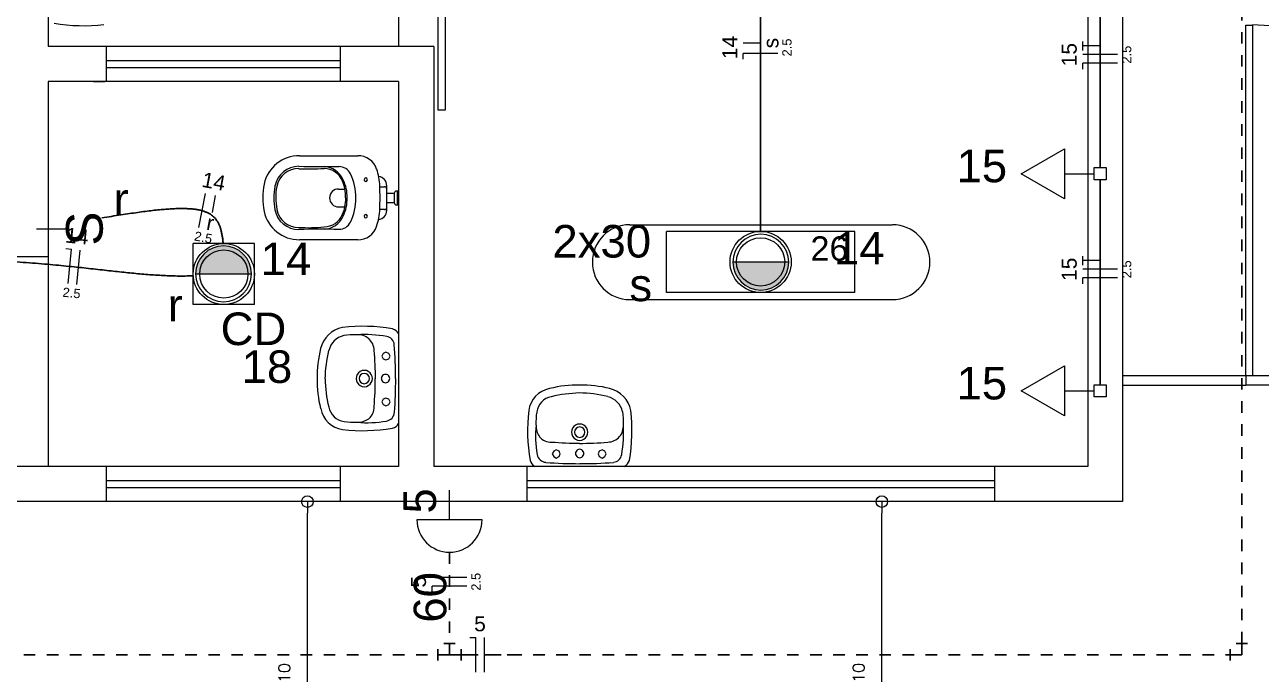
# Model space of a CAD drawing. Header units: millimetres. Extents: x 0 to 356, y -3 to 174.
# Drawn here: x 74.82 to 85.54, y 21.28 to 26.91 of the extents above; entities that cross this region are included whole.
import ezdxf

# ---------------------------------------------------------------- set-up
doc = ezdxf.new("R2010")
doc.units = ezdxf.units.MM
doc.header["$LTSCALE"] = 0.5
doc.header["$MEASUREMENT"] = 0
doc.linetypes.add('DOT2', pattern=[3.175, 0, -3.175])
for name, color, linetype, lineweight in [('Arquitetura', 8, 'Continuous', 5), ('EL-Condutos', 4, 'Continuous', 30), ('EL-Fios', 9, 'Continuous', 20), ('EL-Textos fios', 7, 'Continuous', 20), ('EL-Textos pontos', 5, 'Continuous', 20), ('P-SIMBOL', 5, 'Continuous', 20)]:
    doc.layers.add(name, color=color, linetype=linetype, lineweight=lineweight)
doc.layers.add('pisos', color=1, linetype='Continuous')
doc.styles.add('Arial', font='arial.ttf')
doc.styles.add('ROMANS', font='romans.shx')
doc.dimstyles.new('BOLAS100', dxfattribs={"dimtxt": 0.1, "dimasz": 0.1, "dimexe": 0.18, "dimexo": 0.06, "dimgap": 0.08, "dimtad": 0, "dimzin": 4, "dimdsep": 46, "dimtxsty": 'ROMANS', "dimblk": 'ORIGIN', "dimcen": 0.09, "dimse1": 1, "dimse2": 1, "dimclrd": 1, "dimclrt": 2, "dimadec": 0, "dimazin": 0, "dimtfac": 1.8, "dimtix": 1, "dimtmove": 2, "dimatfit": 3, "dimldrblk": 'ORIGIN', "dimfxl": 0, "dimtvp": 2, "dimtolj": 1, "dimtzin": 4, "dimarcsym": 0})

# ---------------------------------------------------------------- blocks, each defined once
blk = doc.blocks.new('_ORIGIN')
at = {"color": 0, "linetype": 'ByBlock', "lineweight": -2}
blk.add_line((0, 0), (-1, 0), dxfattribs=at)
blk.add_circle((0, 0), 0.5, dxfattribs=at)
blk = doc.blocks.new('*D46')
at = {"layer": 'Defpoints', "color": 0, "transparency": 16777216}
for p in [(77.269, 22.779), (77.687, 22.779), (77.687, 19.68)]:
    blk.add_point(p, dxfattribs=at)
at = {"layer": 'pisos', "color": 1, "lineweight": -2, "transparency": 16777216}
blk.add_line((77.269, 19.78), (77.269, 22.679), dxfattribs=at)
at = {"layer": 'pisos', "color": 1, "lineweight": -2, "transparency": 16777216, "xscale": 0.1, "yscale": 0.1, "zscale": 0.1}
for p, rotation in [((77.269, 22.779), 90), ((77.269, 19.68), 270)]:
    blk.add_blockref('_ORIGIN', p, dxfattribs=dict(at, rotation=rotation))
at = {"layer": 'pisos', "color": 2, "transparency": 16777216, "insert": (77.069, 21.229), "char_height": 0.1, "attachment_point": 5, "rotation": 90, "style": 'ROMANS'}
blk.add_mtext('\\A1;3.10', dxfattribs=at)
blk = doc.blocks.new('*D47')
at = {"layer": 'Defpoints', "color": 0, "transparency": 16777216}
for p in [(82.247, 22.779), (82.423, 22.779), (82.423, 19.682)]:
    blk.add_point(p, dxfattribs=at)
at = {"layer": 'pisos', "color": 1, "lineweight": -2, "transparency": 16777216}
blk.add_line((82.247, 19.782), (82.247, 22.679), dxfattribs=at)
at = {"layer": 'pisos', "color": 1, "lineweight": -2, "transparency": 16777216, "xscale": 0.1, "yscale": 0.1, "zscale": 0.1}
for p, rotation in [((82.247, 22.779), 90), ((82.247, 19.682), 270)]:
    blk.add_blockref('_ORIGIN', p, dxfattribs=dict(at, rotation=rotation))
at = {"layer": 'pisos', "color": 2, "transparency": 16777216, "insert": (82.047, 21.23), "char_height": 0.1, "attachment_point": 5, "rotation": 90, "style": 'ROMANS'}
blk.add_mtext('\\A1;3.10', dxfattribs=at)

msp = doc.modelspace()

# ---------------------------------------------------------------- hatches: boundary and pattern name
at = {"layer": 'Arquitetura', "linetype": 'Continuous'}
for points in [[(76.543, 24.997), (76.522, 24.996), (76.501, 24.993), (76.48, 24.988), (76.46, 24.982), (76.441, 24.974), (76.422, 24.964), (76.404, 24.953), (76.387, 24.94), (76.372, 24.926), (76.357, 24.91), (76.344, 24.893), (76.333, 24.875), (76.323, 24.857), (76.315, 24.837), (76.309, 24.817), (76.304, 24.796), (76.302, 24.775), (76.301, 24.754), (76.301, 24.753), (76.301, 24.753), (76.301, 24.753), (76.301, 24.753), (76.301, 24.753), (76.301, 24.753), (76.301, 24.753), (76.301, 24.753), (76.301, 24.753), (76.301, 24.753), (76.301, 24.753), (76.301, 24.753), (76.301, 24.753), (76.301, 24.753), (76.301, 24.753), (76.301, 24.753), (76.301, 24.753), (76.301, 24.753), (76.301, 24.753), (76.301, 24.753), (76.301, 24.753), (76.301, 24.753), (76.301, 24.753), (76.301, 24.753), (76.301, 24.753), (76.301, 24.753), (76.301, 24.753), (76.301, 24.753), (76.301, 24.753), (76.301, 24.753), (76.301, 24.753), (76.301, 24.753), (76.301, 24.753), (76.301, 24.753), (76.301, 24.753), (76.301, 24.753), (76.301, 24.753), (76.301, 24.753), (76.301, 24.753), (76.301, 24.753), (76.301, 24.753), (76.301, 24.753), (76.301, 24.753), (76.301, 24.753), (76.301, 24.753), (76.301, 24.753), (76.301, 24.753), (76.301, 24.753), (76.301, 24.753), (76.301, 24.753), (76.301, 24.753), (76.301, 24.753), (76.301, 24.753), (76.301, 24.753), (76.301, 24.753), (76.301, 24.753), (76.301, 24.753), (76.301, 24.753), (76.301, 24.753), (76.301, 24.753), (76.301, 24.753), (76.301, 24.753), (76.301, 24.753), (76.301, 24.753), (76.301, 24.753), (76.301, 24.753), (76.301, 24.753), (76.301, 24.753), (76.301, 24.753), (76.301, 24.753), (76.301, 24.753), (76.301, 24.753), (76.301, 24.753), (76.785, 24.752), (76.785, 24.753), (76.785, 24.753), (76.785, 24.753), (76.785, 24.753), (76.785, 24.753), (76.785, 24.753), (76.785, 24.753), (76.785, 24.753), (76.785, 24.753), (76.785, 24.753), (76.785, 24.753), (76.785, 24.753), (76.785, 24.753), (76.785, 24.753), (76.785, 24.753), (76.785, 24.753), (76.785, 24.753), (76.785, 24.753), (76.785, 24.753), (76.785, 24.753), (76.785, 24.753), (76.785, 24.753), (76.785, 24.753), (76.785, 24.753), (76.785, 24.753), (76.785, 24.753), (76.785, 24.753), (76.785, 24.753), (76.785, 24.753), (76.785, 24.753), (76.785, 24.753), (76.785, 24.753), (76.785, 24.753), (76.785, 24.753), (76.785, 24.753), (76.785, 24.753), (76.785, 24.753), (76.785, 24.753), (76.785, 24.753), (76.785, 24.753), (76.785, 24.753), (76.785, 24.753), (76.785, 24.753), (76.785, 24.753), (76.785, 24.753), (76.785, 24.753), (76.785, 24.753), (76.785, 24.753), (76.785, 24.753), (76.785, 24.753), (76.785, 24.753), (76.785, 24.753), (76.785, 24.753), (76.785, 24.753), (76.785, 24.753), (76.785, 24.753), (76.785, 24.753), (76.785, 24.753), (76.785, 24.753), (76.785, 24.753), (76.785, 24.753), (76.785, 24.753), (76.785, 24.753), (76.785, 24.753), (76.785, 24.753), (76.785, 24.753), (76.785, 24.753), (76.785, 24.753), (76.785, 24.753), (76.785, 24.753), (76.785, 24.753), (76.785, 24.753), (76.785, 24.753), (76.785, 24.754), (76.784, 24.775), (76.782, 24.796), (76.777, 24.817), (76.771, 24.837), (76.763, 24.857), (76.753, 24.875), (76.741, 24.893), (76.729, 24.91), (76.714, 24.926), (76.699, 24.94), (76.682, 24.953), (76.664, 24.964), (76.645, 24.974), (76.626, 24.982), (76.606, 24.988), (76.585, 24.993), (76.564, 24.996), (76.543, 24.997), (76.543, 24.997)], [(81.199, 24.613), (81.22, 24.614), (81.241, 24.617), (81.262, 24.621), (81.282, 24.628), (81.302, 24.636), (81.321, 24.645), (81.338, 24.657), (81.355, 24.67), (81.371, 24.684), (81.385, 24.699), (81.398, 24.716), (81.409, 24.734), (81.419, 24.753), (81.427, 24.772), (81.433, 24.792), (81.438, 24.813), (81.441, 24.834), (81.442, 24.855), (81.442, 24.856), (81.442, 24.856), (81.442, 24.856), (81.442, 24.856), (81.442, 24.856), (81.442, 24.856), (81.442, 24.856), (81.442, 24.856), (81.442, 24.856), (81.442, 24.856), (81.442, 24.856), (81.442, 24.856), (81.442, 24.856), (81.442, 24.856), (81.442, 24.856), (81.442, 24.856), (81.442, 24.856), (81.442, 24.856), (81.442, 24.856), (81.442, 24.856), (81.442, 24.856), (81.442, 24.856), (81.442, 24.856), (81.442, 24.856), (81.442, 24.856), (81.442, 24.856), (81.442, 24.856), (81.442, 24.856), (81.442, 24.856), (81.442, 24.856), (81.442, 24.856), (81.442, 24.856), (81.442, 24.856), (81.442, 24.856), (81.442, 24.856), (81.442, 24.856), (81.442, 24.856), (81.442, 24.856), (81.442, 24.856), (81.442, 24.856), (81.442, 24.856), (81.442, 24.856), (81.442, 24.856), (81.442, 24.856), (81.442, 24.856), (81.442, 24.856), (81.442, 24.856), (81.442, 24.856), (81.442, 24.856), (81.442, 24.856), (81.442, 24.856), (81.442, 24.856), (81.442, 24.856), (81.442, 24.856), (81.442, 24.856), (81.442, 24.856), (81.442, 24.856), (81.442, 24.856), (81.442, 24.856), (81.442, 24.856), (81.442, 24.856), (81.442, 24.856), (81.442, 24.856), (81.442, 24.856), (81.442, 24.856), (81.442, 24.856), (81.442, 24.856), (81.442, 24.856), (81.442, 24.856), (81.442, 24.856), (81.442, 24.856), (81.442, 24.856), (81.442, 24.856), (80.957, 24.857), (80.957, 24.856), (80.957, 24.856), (80.957, 24.856), (80.957, 24.856), (80.957, 24.856), (80.957, 24.856), (80.957, 24.856), (80.957, 24.856), (80.957, 24.856), (80.957, 24.856), (80.957, 24.856), (80.957, 24.856), (80.957, 24.856), (80.957, 24.856), (80.957, 24.856), (80.957, 24.856), (80.957, 24.856), (80.957, 24.856), (80.957, 24.856), (80.957, 24.856), (80.957, 24.856), (80.957, 24.856), (80.957, 24.856), (80.957, 24.856), (80.957, 24.856), (80.957, 24.856), (80.957, 24.856), (80.957, 24.856), (80.957, 24.856), (80.957, 24.856), (80.957, 24.856), (80.957, 24.856), (80.957, 24.856), (80.957, 24.856), (80.957, 24.856), (80.957, 24.856), (80.957, 24.856), (80.957, 24.856), (80.957, 24.856), (80.957, 24.856), (80.957, 24.856), (80.957, 24.856), (80.957, 24.856), (80.957, 24.856), (80.957, 24.856), (80.957, 24.856), (80.957, 24.856), (80.957, 24.856), (80.957, 24.856), (80.957, 24.856), (80.957, 24.856), (80.957, 24.856), (80.957, 24.856), (80.957, 24.856), (80.957, 24.856), (80.957, 24.856), (80.957, 24.856), (80.957, 24.856), (80.957, 24.856), (80.957, 24.856), (80.957, 24.856), (80.957, 24.856), (80.957, 24.856), (80.957, 24.856), (80.957, 24.856), (80.957, 24.856), (80.957, 24.856), (80.957, 24.856), (80.957, 24.856), (80.957, 24.856), (80.957, 24.856), (80.957, 24.856), (80.957, 24.856), (80.957, 24.855), (80.958, 24.834), (80.961, 24.813), (80.965, 24.792), (80.972, 24.772), (80.98, 24.753), (80.99, 24.734), (81.001, 24.716), (81.014, 24.699), (81.028, 24.684), (81.044, 24.67), (81.06, 24.657), (81.078, 24.645), (81.097, 24.636), (81.117, 24.628), (81.137, 24.621), (81.157, 24.617), (81.178, 24.614), (81.199, 24.613), (81.199, 24.613)]]:
    msp.add_hatch(color=256, dxfattribs=at).paths.add_polyline_path(points)

# ---------------------------------------------------------------- linework, layer by layer
at = {"layer": 'Arquitetura'}
for p, q in [((84.334, 42.219), (84.334, 22.779)), ((84.334, 30.471), (84.334, 22.779)), ((75.022, 30.167), (75.022, 26.726)), ((84.034, 30.167), (84.034, 23.083)), ((78.06, 28.701), (78.06, 26.726)), ((85.402, 23.871), (85.402, 26.91)), ((85.402, 26.91), (85.462, 26.91)), ((85.462, 23.871), (85.462, 26.91)), ((78.364, 26.726), (75.022, 26.726)), ((75.527, 26.421), (75.527, 26.726)), ((77.554, 26.726), (77.554, 26.421)), ((78.364, 26.726), (78.364, 23.083)), ((75.525, 26.604), (77.554, 26.604)), ((75.525, 26.543), (77.554, 26.543)), ((75.022, 26.421), (75.022, 24.904)), ((78.06, 26.421), (75.022, 26.421)), ((75.416, 26.421), (75.514, 26.421)), ((75.416, 26.421), (75.514, 26.421)), ((78.06, 26.421), (78.06, 23.083)), ((77.201, 25.778), (77.707, 25.778)), ((77.897, 25.508), (77.938, 25.508)), ((77.957, 25.302), (77.957, 25.517)), ((77.539, 25.488), (77.594, 25.488)), ((77.957, 25.452), (78.022, 25.452)), ((78.022, 25.452), (78.022, 25.371)), ((78.041, 25.472), (78.06, 25.472)), ((78.047, 25.472), (78.047, 25.352)), ((78.06, 25.474), (78.06, 25.345)), ((77.594, 25.333), (77.539, 25.333)), ((77.938, 25.311), (77.897, 25.311)), ((77.957, 25.371), (78.022, 25.371)), ((78.041, 25.352), (78.06, 25.352)), ((80.061, 25.179), (82.338, 25.179)), ((77.707, 25.049), (77.201, 25.049)), ((74.717, 24.904), (75.022, 24.904)), ((75.022, 24.904), (75.022, 23.083)), ((80.957, 24.857), (81.197, 24.857)), ((80.957, 24.857), (81.197, 24.857)), ((80.957, 24.857), (81.442, 24.857)), ((81.197, 24.857), (81.442, 24.857)), ((76.545, 24.752), (76.301, 24.752)), ((76.785, 24.752), (76.301, 24.752)), ((76.785, 24.752), (76.545, 24.752)), ((76.785, 24.752), (76.545, 24.752)), ((80.061, 24.531), (82.338, 24.531)), ((78.06, 24.23), (78.06, 23.844)), ((77.927, 24.063), (77.914, 24.041)), ((77.914, 24.041), (77.927, 24.016)), ((77.949, 24.076), (77.927, 24.063)), ((77.927, 24.016), (77.949, 24.007)), ((77.974, 24.063), (77.949, 24.076)), ((77.949, 24.007), (77.974, 24.016)), ((77.987, 24.041), (77.974, 24.063)), ((77.974, 24.016), (77.987, 24.041)), ((78.06, 23.973), (78.06, 23.591)), ((78.06, 23.844), (78.06, 23.454)), ((84.334, 23.871), (85.462, 23.871)), ((84.334, 23.79), (85.402, 23.79)), ((85.402, 23.871), (85.402, 23.79)), ((91.372, 23.79), (85.402, 23.79)), ((85.462, 23.871), (91.312, 23.871)), ((77.927, 23.668), (77.914, 23.643)), ((77.914, 23.643), (77.927, 23.621)), ((77.949, 23.677), (77.927, 23.668)), ((77.927, 23.621), (77.949, 23.608)), ((77.974, 23.668), (77.949, 23.677)), ((77.949, 23.608), (77.974, 23.621)), ((77.987, 23.643), (77.974, 23.668)), ((77.974, 23.621), (77.987, 23.643)), ((79.404, 23.216), (79.391, 23.194)), ((79.391, 23.194), (79.404, 23.169)), ((79.426, 23.229), (79.404, 23.216)), ((79.404, 23.169), (79.426, 23.156)), ((79.451, 23.216), (79.426, 23.229)), ((79.426, 23.156), (79.451, 23.169)), ((79.46, 23.194), (79.451, 23.216)), ((79.451, 23.169), (79.46, 23.194)), ((79.799, 23.216), (79.79, 23.194)), ((79.79, 23.194), (79.799, 23.169)), ((79.824, 23.229), (79.799, 23.216)), ((79.799, 23.169), (79.824, 23.156)), ((79.846, 23.216), (79.824, 23.229)), ((79.824, 23.156), (79.846, 23.169)), ((79.859, 23.194), (79.846, 23.216)), ((79.846, 23.169), (79.859, 23.194)), ((78.06, 23.083), (69.454, 23.083)), ((75.527, 22.779), (75.527, 23.083)), ((77.554, 23.083), (77.554, 22.779)), ((84.034, 23.083), (78.364, 23.083)), ((79.174, 22.779), (79.174, 23.083)), ((79.627, 23.083), (79.237, 23.083)), ((79.756, 23.083), (79.374, 23.083)), ((80.013, 23.083), (79.627, 23.083)), ((83.224, 23.083), (83.224, 22.779)), ((75.525, 22.962), (77.554, 22.962)), ((79.172, 22.962), (83.224, 22.962)), ((75.525, 22.9), (77.554, 22.9)), ((79.172, 22.9), (83.224, 22.9)), ((84.334, 22.779), (63.176, 22.779))]:
    msp.add_line(p, q, dxfattribs=at)
at = {"layer": 'Arquitetura', "color": 7}
msp.add_line((75.802, 26.726), (75.738, 26.726), dxfattribs=at)
at = {"layer": 'Arquitetura'}
msp.add_lwpolyline([(78.403, 27.994), (78.463, 27.994), (78.463, 26.172), (78.403, 26.172), (78.403, 27.994)], close=True, dxfattribs=at)
for centre, radius, start, end in [((75.332, 28.43), 1.525, 260.279, 276.577), ((85.357, 23.886), 3.028, 359.786, 88.072), ((77.201, 25.463), 0.315, 90.0055, 167.294), ((77.707, 25.606), 0.172, 19.0789, 90.1997), ((77.197, 25.473), 0.213, 90.4233, 168.89), ((77.19, 25.477), 0.189, 88.5002, 169.656), ((77.253, 37.126), 11.461, 269.71, 270.806), ((77.486, 43.593), 17.909, 269.072, 270.188), ((77.403, 25.492), 0.192, 23.5727, 86.7329), ((77.415, 25.497), 0.169, 20.863, 90.2362), ((77.544, 25.574), 0.109, 24.961, 90.9064), ((77.194, 25.412), 0.495, 0, 24.9606), ((77.394, 25.497), 0.504, 2.049, 19.145), ((77.473, 25.414), 0.591, 168.435, 191.568), ((77.538, 25.411), 0.559, 169.437, 180), ((77.533, 25.412), 0.538, 169.437, 180.003), ((77.284, 25.433), 0.315, 10.3133, 23.389), ((77.274, 25.419), 0.34, 358.718, 26.1404), ((77.775, 25.57), 0.015, 90, 180), ((77.775, 25.57), 0.015, 180, 270), ((77.775, 25.57), 0.015, 0, 90), ((77.775, 25.57), 0.015, 270, 0), ((77.878, 25.519), 0.0791, 358.418, 83.4493), ((75.072, 25.414), 2.827, 357.951, 2.0489), ((77.938, 25.489), 0.0193, 0, 90), ((77.537, 25.412), 0.559, 180, 190.577), ((77.563, 25.414), 0.567, 180.136, 190.285), ((77.534, 25.416), 0.0722, 86.0445, 182.345), ((77.541, 25.413), 0.0793, 180.003, 270), ((77.274, 25.404), 0.34, 333.861, 1.28), ((77.196, 25.412), 0.405, 0, 11.0171), ((77.197, 25.412), 0.405, 348.981, 0.0022), ((77.194, 25.411), 0.495, 335.039, 0.0003), ((78.041, 25.452), 0.0193, 90, 180), ((77.201, 25.364), 0.315, 192.713, 269.998), ((77.192, 25.347), 0.208, 190.569, 270.928), ((77.192, 25.347), 0.191, 190.569, 270.928), ((77.383, 25.367), 0.214, 333.002, 351.195), ((77.395, 25.33), 0.502, 340.843, 358.109), ((77.879, 25.304), 0.0785, 275.575, 358.63), ((77.938, 25.33), 0.0193, 270, 0), ((78.041, 25.371), 0.0193, 180, 270), ((77.415, 25.33), 0.169, 269.764, 339.137), ((77.406, 25.329), 0.189, 272.443, 336.734), ((77.544, 25.249), 0.109, 269.094, 335.039), ((77.775, 25.253), 0.015, 90, 180), ((77.775, 25.253), 0.015, 180, 270), ((77.775, 25.253), 0.015, 0, 90), ((77.775, 25.253), 0.015, 270, 0), ((77.279, 26.473), 1.319, 266.351, 275.878), ((77.368, 6.615), 18.525, 89.4622, 90.5333), ((77.707, 25.221), 0.172, 269.8, 340.921), ((80.063, 24.855), 0.324, 90.0054, 180.003), ((81.199, 24.855), 0.242, 90, 180), ((81.199, 24.855), 0.242, 0, 90), ((82.34, 24.855), 0.324, 0, 90), ((76.543, 24.754), 0.242, 90, 180), ((76.543, 24.754), 0.242, 0, 90), ((80.063, 24.855), 0.324, 180.003, 270), ((81.199, 24.855), 0.242, 180, 270), ((81.199, 24.855), 0.242, 270, 0), ((82.34, 24.855), 0.324, 270, 0), ((76.543, 24.754), 0.242, 180, 270), ((76.543, 24.754), 0.242, 270, 0), ((77.616, 24.054), 0.238, 100.056, 167.486), ((77.622, 24.051), 0.171, 102.719, 167.054), ((77.75, 22.772), 1.527, 80.3071, 96.5866), ((77.679, 23.595), 0.63, 88.1735, 98.6779), ((77.757, 22.984), 1.243, 80.7585, 92.6769), ((77.708, 24.08), 0.145, 50.4003, 93.3975), ((77.97, 24.178), 0.106, 31.07, 69.4583), ((77.713, 24.089), 0.135, 0.5513, 49.6562), ((77.945, 24.133), 0.0779, 4.3873, 81.2442), ((74.559, 23.859), 3.475, 359.79, 4.6247), ((78.313, 23.868), 0.959, 165.578, 181.302), ((78.589, 23.816), 1.168, 166.496, 178.648), ((74.872, 23.84), 2.987, 0.0609, 4.8104), ((77.762, 23.846), 0.0707, 120.007, 180), ((77.762, 23.846), 0.0707, 60.0032, 119.997), ((77.762, 23.846), 0.0707, 0.0007, 60.0032), ((78.314, 23.824), 0.96, 178.659, 194.363), ((78.581, 23.871), 1.159, 181.303, 193.542), ((77.762, 23.846), 0.0707, 180.001, 240.003), ((77.762, 23.846), 0.045, 90, 180), ((77.762, 23.846), 0.045, 180, 270), ((77.762, 23.846), 0.045, 0, 90), ((77.762, 23.846), 0.045, 270, 359.99), ((77.762, 23.846), 0.0707, 300.007, 0), ((75.119, 23.846), 2.739, 354.905, 359.979), ((77.946, 23.846), 0.0364, 119.96, 180), ((77.947, 23.846), 0.0364, 179.963, 239.981), ((77.947, 23.846), 0.0364, 60.0128, 119.987), ((77.947, 23.846), 0.0364, 240.013, 299.987), ((77.947, 23.846), 0.0364, 359.963, 59.9809), ((77.947, 23.846), 0.0364, 299.96, 0), ((74.229, 23.846), 3.806, 355.586, 0), ((77.762, 23.846), 0.0707, 240.003, 299.997), ((79.409, 23.538), 0.224, 100.408, 172.28), ((79.414, 23.533), 0.159, 101.616, 171.581), ((79.607, 22.829), 0.96, 88.6585, 104.363), ((79.654, 22.562), 1.159, 91.3034, 103.542), ((79.599, 22.554), 1.168, 76.4962, 88.6476), ((79.651, 22.83), 0.959, 75.5781, 91.302), ((79.834, 23.521), 0.171, 12.7191, 77.0539), ((79.837, 23.527), 0.238, 10.0557, 77.486), ((77.605, 23.626), 0.224, 190.408, 262.28), ((77.61, 23.631), 0.159, 191.616, 261.581), ((77.72, 23.596), 0.128, 309.245, 3.2268), ((77.679, 24.113), 0.646, 261.83, 272.005), ((77.709, 23.626), 0.158, 267.161, 305.348), ((77.793, 24.375), 0.912, 264.203, 280.218), ((77.942, 23.558), 0.0813, 279.607, 356.886), ((80.702, 23.394), 1.525, 173.423, 189.721), ((79.896, 23.464), 0.646, 171.83, 182.005), ((79.379, 23.464), 0.63, 358.174, 8.6779), ((78.555, 23.393), 1.527, 350.307, 6.5866), ((77.749, 24.919), 1.525, 263.423, 279.721), ((77.991, 23.493), 0.0781, 281.431, 332.133), ((80.158, 23.35), 0.912, 174.203, 190.218), ((79.409, 23.434), 0.158, 177.161, 215.348), ((79.629, 23.381), 0.0707, 150.003, 209.997), ((79.629, 23.381), 0.0707, 90.0007, 150.003), ((79.629, 23.381), 0.045, 90, 180), ((79.629, 23.381), 0.045, 180, 269.99), ((79.629, 23.381), 0.0707, 30.0071, 90), ((79.629, 23.381), 0.045, 0, 90), ((79.629, 23.381), 0.045, 270, 0), ((79.629, 23.381), 0.0707, 330.003, 29.9968), ((79.863, 23.435), 0.145, 320.4, 3.3975), ((78.767, 23.386), 1.243, 350.758, 2.6769), ((79.379, 23.423), 0.128, 219.245, 273.227), ((79.629, 26.024), 2.739, 264.905, 269.979), ((79.629, 23.381), 0.0707, 210.007, 270), ((79.623, 26.271), 2.987, 270.061, 274.81), ((79.629, 23.381), 0.0707, 270.001, 330.003), ((79.872, 23.43), 0.135, 270.551, 319.656), ((79.341, 23.201), 0.0813, 189.607, 266.886), ((79.629, 23.196), 0.0364, 150.013, 209.987), ((79.629, 23.196), 0.0364, 89.9634, 149.981), ((79.629, 23.196), 0.0364, 209.96, 270), ((79.629, 23.196), 0.0364, 29.9602, 90), ((79.629, 23.196), 0.0364, 269.963, 329.981), ((79.629, 23.196), 0.0364, 330.013, 29.9872), ((79.916, 23.198), 0.0779, 274.387, 351.244), ((79.276, 23.152), 0.0781, 191.431, 242.133), ((79.629, 26.914), 3.806, 265.586, 270), ((79.642, 26.583), 3.475, 269.79, 274.625), ((79.961, 23.173), 0.106, 301.07, 339.458)]:
    msp.add_arc(centre, radius, start, end, dxfattribs=at)
at = {"layer": 'EL-Condutos', "linetype": 'Continuous'}
for p, q in [((78.451, 21.55), (78.551, 21.55)), ((78.501, 21.451), (78.501, 21.55)), ((85.317, 21.55), (85.417, 21.55)), ((85.367, 21.451), (85.367, 21.55)), ((78.401, 21.5), (78.401, 21.401)), ((78.501, 21.451), (78.401, 21.451)), ((78.501, 21.451), (78.601, 21.451)), ((78.601, 21.5), (78.601, 21.401)), ((85.267, 21.5), (85.267, 21.401)), ((85.367, 21.451), (85.267, 21.451))]:
    msp.add_line(p, q, dxfattribs=at)
at = {"layer": 'EL-Condutos', "linetype": 'DOT2', "ltscale": 0.05}
for points in [[(85.367, 21.55), (85.367, 22.672), (85.367, 23.67), (85.367, 24.55), (85.367, 25.318), (85.367, 25.983), (85.367, 26.55), (85.367, 27.027), (85.367, 27.419), (85.367, 27.735), (85.367, 27.98), (85.367, 28.161), (85.367, 28.286), (85.367, 28.36), (85.367, 28.391), (85.367, 28.385), (85.367, 28.35), (85.367, 28.291), (85.367, 28.216), (85.367, 28.131), (85.367, 28.043), (85.367, 27.96), (85.367, 27.887), (85.367, 27.831), (85.367, 27.8), (85.367, 27.799), (85.367, 27.836), (85.367, 27.918), (85.367, 28.05), (85.367, 28.241), (85.367, 28.496)], [(78.501, 22.34), (78.501, 22.315), (78.501, 22.291), (78.501, 22.268), (78.501, 22.245), (78.501, 22.223), (78.501, 22.201), (78.501, 22.179), (78.501, 22.157), (78.501, 22.136), (78.501, 22.114), (78.501, 22.092), (78.501, 22.07), (78.501, 22.048), (78.501, 22.026), (78.501, 22.003), (78.501, 21.979), (78.501, 21.955), (78.501, 21.93), (78.501, 21.905), (78.501, 21.879), (78.501, 21.851), (78.501, 21.823), (78.501, 21.794), (78.501, 21.763), (78.501, 21.731), (78.501, 21.698), (78.501, 21.664), (78.501, 21.627), (78.501, 21.59), (78.501, 21.55)], [(69.011, 21.451), (69.25, 21.451), (69.504, 21.451), (69.771, 21.451), (70.051, 21.451), (70.342, 21.451), (70.644, 21.451), (70.955, 21.451), (71.274, 21.451), (71.601, 21.451), (71.934, 21.451), (72.273, 21.451), (72.616, 21.451), (72.963, 21.451), (73.311, 21.451), (73.662, 21.451), (74.012, 21.451), (74.363, 21.451), (74.711, 21.451), (75.057, 21.451), (75.399, 21.451), (75.737, 21.451), (76.069, 21.451), (76.394, 21.451), (76.712, 21.451), (77.021, 21.451), (77.32, 21.451), (77.609, 21.451), (77.886, 21.451), (78.15, 21.451), (78.401, 21.451)], [(78.601, 21.451), (78.784, 21.451), (78.917, 21.451), (79.006, 21.451), (79.057, 21.451), (79.075, 21.451), (79.067, 21.451), (79.036, 21.451), (78.99, 21.451), (78.933, 21.451), (78.872, 21.451), (78.812, 21.451), (78.758, 21.451), (78.716, 21.451), (78.691, 21.451), (78.69, 21.451), (78.718, 21.451), (78.78, 21.451), (78.882, 21.451), (79.03, 21.451), (79.229, 21.451), (79.485, 21.451), (79.803, 21.451), (80.19, 21.451), (80.649, 21.451), (81.188, 21.451), (81.812, 21.451), (82.527, 21.451), (83.337, 21.451), (84.248, 21.451), (85.267, 21.451)]]:
    msp.add_spline(points, degree=3, dxfattribs=at)
at = {"layer": 'EL-Condutos', "linetype": 'Continuous'}
for points in [[(81.197, 28.134), (81.197, 27.995), (81.197, 27.864), (81.197, 27.741), (81.197, 27.624), (81.197, 27.514), (81.197, 27.409), (81.197, 27.309), (81.197, 27.214), (81.197, 27.123), (81.197, 27.035), (81.197, 26.95), (81.197, 26.867), (81.197, 26.786), (81.197, 26.706), (81.197, 26.627), (81.197, 26.548), (81.197, 26.468), (81.197, 26.387), (81.197, 26.304), (81.197, 26.219), (81.197, 26.131), (81.197, 26.04), (81.197, 25.945), (81.197, 25.845), (81.197, 25.74), (81.197, 25.63), (81.197, 25.513), (81.197, 25.39), (81.197, 25.259), (81.197, 25.12)], [(84.14, 27.406), (84.14, 27.324), (84.14, 27.247), (84.14, 27.175), (84.14, 27.107), (84.14, 27.043), (84.14, 26.982), (84.14, 26.925), (84.14, 26.871), (84.14, 26.819), (84.14, 26.769), (84.14, 26.721), (84.14, 26.675), (84.14, 26.63), (84.14, 26.585), (84.14, 26.541), (84.14, 26.497), (84.14, 26.452), (84.14, 26.407), (84.14, 26.361), (84.14, 26.313), (84.14, 26.263), (84.14, 26.212), (84.14, 26.157), (84.14, 26.1), (84.14, 26.04), (84.14, 25.976), (84.14, 25.908), (84.14, 25.835), (84.14, 25.758), (84.14, 25.676)], [(84.14, 25.57), (84.14, 25.485), (84.14, 25.406), (84.14, 25.331), (84.14, 25.261), (84.14, 25.196), (84.14, 25.133), (84.14, 25.075), (84.14, 25.019), (84.14, 24.966), (84.14, 24.915), (84.14, 24.866), (84.14, 24.818), (84.14, 24.772), (84.14, 24.726), (84.14, 24.681), (84.14, 24.635), (84.14, 24.589), (84.14, 24.543), (84.14, 24.495), (84.14, 24.446), (84.14, 24.395), (84.14, 24.342), (84.14, 24.286), (84.14, 24.228), (84.14, 24.165), (84.14, 24.1), (84.14, 24.03), (84.14, 23.955), (84.14, 23.876), (84.14, 23.791)], [(75.488, 25.238), (75.573, 25.252), (75.653, 25.265), (75.728, 25.276), (75.799, 25.286), (75.866, 25.295), (75.928, 25.303), (75.987, 25.309), (76.042, 25.314), (76.093, 25.317), (76.141, 25.32), (76.185, 25.32), (76.225, 25.319), (76.263, 25.317), (76.297, 25.313), (76.329, 25.308), (76.358, 25.301), (76.384, 25.292), (76.407, 25.282), (76.429, 25.27), (76.447, 25.256), (76.464, 25.241), (76.479, 25.223), (76.492, 25.204), (76.503, 25.183), (76.512, 25.161), (76.52, 25.136), (76.526, 25.109), (76.532, 25.08), (76.536, 25.05), (76.539, 25.017)], [(73.105, 24.885), (73.301, 24.889), (73.487, 24.891), (73.664, 24.892), (73.832, 24.891), (73.99, 24.889), (74.14, 24.886), (74.283, 24.881), (74.417, 24.876), (74.544, 24.87), (74.665, 24.863), (74.779, 24.855), (74.888, 24.847), (74.99, 24.839), (75.088, 24.83), (75.18, 24.821), (75.269, 24.812), (75.353, 24.803), (75.434, 24.794), (75.512, 24.785), (75.587, 24.777), (75.66, 24.769), (75.731, 24.762), (75.801, 24.755), (75.869, 24.749), (75.937, 24.744), (76.005, 24.74), (76.072, 24.737), (76.14, 24.735), (76.21, 24.735), (76.28, 24.736)]]:
    msp.add_spline(points, degree=3, dxfattribs=at)
at = {"layer": 'EL-Fios'}
for p, q in [((81.197, 26.754), (81.047, 26.754)), ((83.99, 26.689), (83.99, 26.769)), ((84.14, 26.729), (83.99, 26.729)), ((81.347, 26.665), (81.047, 26.665)), ((81.047, 26.614), (81.047, 26.665)), ((84.29, 26.654), (83.99, 26.654)), ((84.29, 26.579), (83.99, 26.579)), ((83.99, 26.529), (83.99, 26.579)), ((76.33, 25.155), (76.386, 25.45)), ((76.446, 25.286), (76.474, 25.433)), ((75.175, 24.973), (75.225, 24.968)), ((75.196, 24.669), (75.225, 24.968)), ((75.27, 24.662), (75.3, 24.96)), ((83.99, 24.828), (83.99, 24.908)), ((84.14, 24.868), (83.99, 24.868)), ((84.29, 24.793), (83.99, 24.793)), ((84.29, 24.718), (83.99, 24.718)), ((83.99, 24.668), (83.99, 24.718)), ((78.651, 22.122), (78.351, 22.122)), ((78.651, 22.047), (78.351, 22.047)), ((78.351, 21.997), (78.351, 22.047)), ((78.678, 21.601), (78.728, 21.601)), ((78.728, 21.3), (78.728, 21.601)), ((78.803, 21.3), (78.803, 21.601))]:
    msp.add_line(p, q, dxfattribs=at)
at = {"layer": 'P-SIMBOL'}
for p, q in [((83.456, 25.622), (83.831, 25.838)), ((83.831, 25.838), (83.831, 25.405)), ((83.831, 25.405), (83.456, 25.622)), ((83.831, 25.622), (84.087, 25.622)), ((84.087, 25.569), (84.087, 25.675)), ((84.087, 25.675), (84.193, 25.675)), ((84.193, 25.675), (84.193, 25.569)), ((84.193, 25.569), (84.087, 25.569)), ((75.179, 25.141), (74.922, 25.141)), ((80.381, 24.592), (80.381, 25.122)), ((82.013, 25.122), (80.381, 25.122)), ((82.013, 24.592), (82.013, 25.122)), ((76.81, 25.017), (76.28, 25.017)), ((76.28, 24.487), (76.28, 25.017)), ((76.81, 24.487), (76.81, 25.017)), ((82.013, 24.592), (80.381, 24.592)), ((76.81, 24.487), (76.28, 24.487)), ((83.456, 23.739), (83.831, 23.956)), ((83.831, 23.956), (83.831, 23.523)), ((84.087, 23.686), (84.087, 23.792)), ((84.087, 23.792), (84.193, 23.792)), ((84.193, 23.792), (84.193, 23.686)), ((83.831, 23.523), (83.456, 23.739)), ((83.831, 23.739), (84.087, 23.739)), ((84.193, 23.686), (84.087, 23.686)), ((78.501, 22.622), (78.501, 22.879)), ((78.784, 22.622), (78.219, 22.622))]:
    msp.add_line(p, q, dxfattribs=at)
for centre, radius in [((81.197, 24.857), 0.265), ((76.545, 24.752), 0.265), ((81.197, 24.857), 0.209), ((76.545, 24.752), 0.209)]:
    msp.add_circle(centre, radius, dxfattribs=at)
msp.add_arc((78.501, 22.622), 0.282, 180, 0, dxfattribs=at)

# ---------------------------------------------------------------- texts
at = {"layer": 'EL-Textos fios', "attachment_point": 8, "line_spacing_factor": 0.798, "style": 'Arial'}
for s, insert, char_height, width, rotation in [('14', (80.995, 26.716), 0.13, 0.312, 90.0002), ('s', (81.353, 26.754), 0.13, 0.156, 90.0002), ('2.5', (81.466, 26.716), 0.08, 0.288, 90.0002), ('15', (83.938, 26.654), 0.13, 0.312, 90.0002), ('2.5', (84.41, 26.654), 0.08, 0.288, 90.0002), ('14', (76.446, 25.491), 0.13, 0.312, 349.3553), ('r', (76.417, 25.133), 0.13, 0.156, 349.3553), ('14', (75.267, 25.016), 0.13, 0.312, 354.3859), ('2.5', (76.36, 25.029), 0.08, 0.288, 349.3553), ('15', (83.938, 24.793), 0.13, 0.312, 90.0002), ('2.5', (84.41, 24.793), 0.08, 0.288, 90.0002), ('2.5', (75.222, 24.547), 0.08, 0.288, 354.3859), ('5', (78.299, 22.084), 0.13, 0.156, 90.0002), ('2.5', (78.771, 22.084), 0.08, 0.288, 90.0002)]:
    msp.add_mtext(s, dxfattribs=dict(at, insert=insert, char_height=char_height, width=width, rotation=rotation))
at = {"layer": 'EL-Textos fios', "insert": (78.765, 21.653), "char_height": 0.13, "width": 0.156, "attachment_point": 8, "line_spacing_factor": 0.798, "style": 'Arial'}
msp.add_mtext('5', dxfattribs=at)
at = {"layer": 'EL-Textos pontos', "line_spacing_factor": 0.798, "style": 'Arial'}
for s, insert, char_height, width, attachment_point in [('15', (83.114, 25.544), 0.2824, 0.67776, 8), ('r', (75.655, 25.26), 0.282, 0.33888, 8), ('2x30', (80.248, 24.891), 0.2824, 1.35552, 9), ('14', (82.271, 24.835), 0.2824, 0.67776, 9), ('14', (77.303, 24.743), 0.2824, 0.67776, 9), ('s', (80.257, 24.513), 0.282, 0.33888, 9), ('r', (76.19, 24.342), 0.282, 0.33888, 9), ('CD', (77.087, 24.132), 0.2824, 0.67776, 9), ('18', (77.138, 23.804), 0.2824, 0.67776, 9), ('15', (83.114, 23.661), 0.2824, 0.67776, 8)]:
    msp.add_mtext(s, dxfattribs=dict(at, insert=insert, char_height=char_height, width=width, attachment_point=attachment_point))
at = {"layer": 'EL-Textos pontos', "attachment_point": 8, "rotation": 90.0002, "line_spacing_factor": 0.798, "style": 'Arial'}
for s, insert, char_height, width in [('5', (78.388, 22.785), 0.282, 0.33888), ('60', (78.477, 21.949), 0.2824, 0.67776)]:
    msp.add_mtext(s, dxfattribs=dict(at, insert=insert, char_height=char_height, width=width))
at = {"layer": 'P-SIMBOL', "insert": (75.5, 25.294), "char_height": 0.318, "width": 0.38124, "attachment_point": 9, "rotation": 90.0002, "line_spacing_factor": 0.798, "style": 'Arial'}
msp.add_mtext('S', dxfattribs=at)
at = {"layer": 'P-SIMBOL', "insert": (81.958, 24.864), "char_height": 0.2118, "width": 0.50832, "attachment_point": 9, "line_spacing_factor": 0.798, "style": 'Arial'}
msp.add_mtext('26', dxfattribs=at)

# ---------------------------------------------------------------- dimensions: what is measured, and where the dimension line sits
at = {"layer": 'pisos'}
for base, p1, p2, picture, middle in [((77.269, 22.779), (77.687, 19.68), (77.687, 22.779), '*D46', (77.069, 21.229)), ((82.247, 22.779), (82.423, 19.682), (82.423, 22.779), '*D47', (82.047, 21.23))]:
    dim = msp.add_linear_dim(base=base, p1=p1, p2=p2, angle=90, dimstyle='BOLAS100', dxfattribs=at)
    dim.commit()
    dim.dimension.update_dxf_attribs({"geometry": picture, "text_midpoint": middle})

doc.saveas('drawing.dxf')
